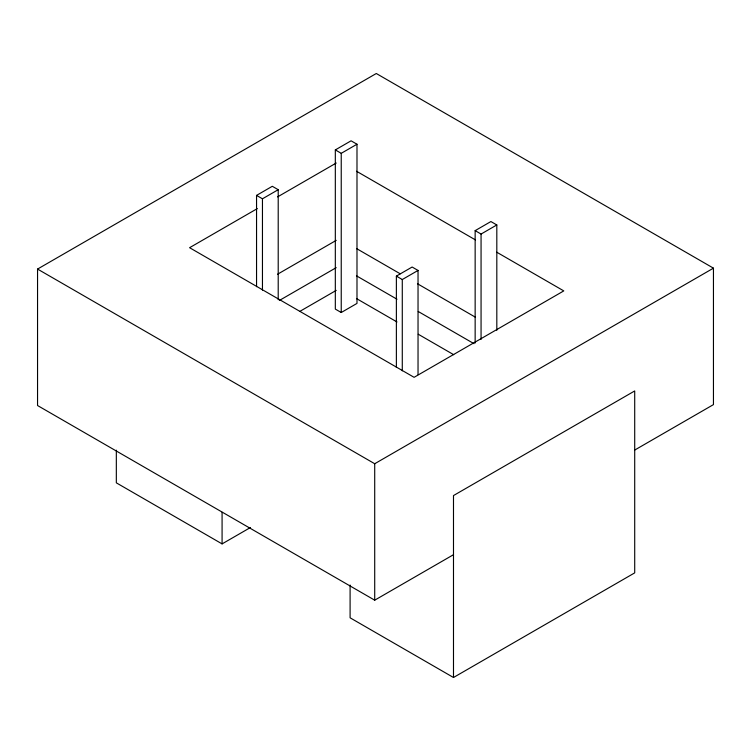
<?xml version="1.0" encoding="UTF-8"?>
<svg xmlns="http://www.w3.org/2000/svg" width="751" height="751" viewBox="0 0 751 751"><rect width="100%" height="100%" fill="white"/><g stroke="black" fill="none" stroke-linecap="round" stroke-linejoin="round"><path stroke-width="1.13" d="M453.491 554.698L374.711 600.18L37.55 405.521L37.55 269.074L376.289 73.504L713.45 268.163L713.45 404.611L634.708 450.065M256.551 286.694L256.551 195.391L272.303 186.295L278.208 189.703L278.208 299.733M335.321 149.909L351.083 140.812L356.988 144.23L356.988 303.413L341.236 312.51L335.321 309.093L335.321 149.909L341.236 153.326L356.988 144.23M256.551 195.391L262.456 198.799L278.208 189.703M257.349 208.581L189.59 247.699L414.101 377.321L563.776 290.9L496.73 252.195M277.57 196.903L336.232 163.033M277.57 274.218L336.232 240.358M279.438 300.428L336.223 267.647M299.715 311.458L336.223 290.384M396.378 367.417L396.378 276.124L412.13 267.027L418.035 270.435L418.035 374.608M475.148 343.01L475.148 230.641L490.91 221.545L496.815 224.953L496.815 330.299M396.378 276.124L402.283 279.532L418.035 270.435M475.148 230.641L481.062 234.049L496.815 224.953M116.33 450.187L116.33 482.837L222.08 543.893L250.43 527.531M37.55 269.074L374.711 463.733L713.45 268.163M453.491 677.496L634.708 572.872L634.708 390.942L453.491 495.566L453.491 677.496L350.097 617.801L350.097 585.057M356.537 171.256L475.392 239.879M356.537 248.572L400.217 273.796M417.49 283.765L475.392 317.194M356.481 275.833L396.997 299.217M418.26 311.505L473.975 343.667M356.481 298.569L396.997 321.963M418.26 334.242L453.717 354.707M481.062 234.049L481.062 339.396M402.283 279.532L402.283 370.834M374.711 463.733L374.711 600.18M341.236 153.326L341.236 312.51M262.456 198.799L262.456 290.102M222.08 512.313L222.08 543.893"/></g></svg>
